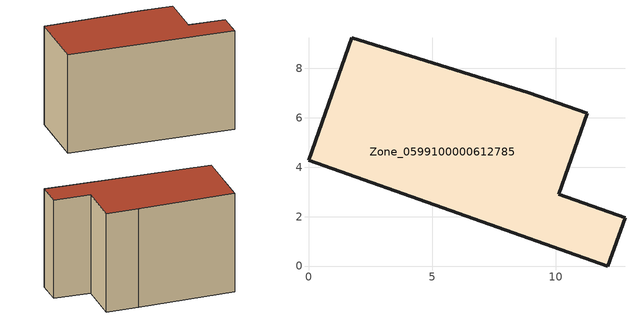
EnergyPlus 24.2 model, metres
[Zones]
Zone_0599100000612785
 floor ground (C_G): 12.81,1.96 12.12,0 0,4.29 1.75,9.23 8.92,7.01 11.28,6.18 10.12,2.91 z0.6
 wall outside (C_F): 12.12,0 12.81,1.96 10.12,2.91 11.28,6.18 8.92,7.01 1.75,9.23 0,4.29 12.12,0 z0.6:8.49
 roof outside (C_R): 8.92,7.01 1.75,9.23 0,4.29 12.12,0 12.81,1.96 10.12,2.91 11.28,6.18 z8.49
[BUILDING]
Pand.0599100000612785: North Axis=0; Terrain=City; Loads Convergence Tolerance Value=0.04; Temperature Convergence Tolerance Value=0.4; Solar Distribution=FullExterior; Maximum Number of Warmup Days=25; Minimum Number of Warmup Days=1
[Site:Location]
Rotterdam.The.Hague.AP_ZH_NLD Design_Conditions: Latitude=51.96; Longitude=4.45; Time Zone=1; Elevation=-4.5
[SITE:GROUNDTEMPERATURE:BUILDINGSURFACE]
18, 18, 18, 18, 18, 18, 18, 18, 18, 18, 18, 18
[MATERIAL] Thermal Absorptance=0.9; Solar Absorptance=0.7; Visible Absorptance=0.7
Name | Roughness | Thickness | Conductivity | Density | Specific Heat
G.TI.1975-1991 | MediumSmooth | 0.15 | 0.288461 | 540 | 1210
F.TI.1975-1991 | Rough | 0.3 | 0.230769 | 1920 | 840
R.TI.1975-1991 | MediumRough | 0.2 | 0.153846 | 1500 | 1000
[CONSTRUCTION]
C_G: G.TI.1975-1991
C_F: F.TI.1975-1991
C_R: R.TI.1975-1991
[ZONE]
Zone_0599100000612785: Type=1; Multiplier=1; Ceiling Height=Autocalculate; Volume=Autocalculate; Floor Area=autocalculate; Part of Total Floor Area=Yes
[ZONEINFILTRATION:DESIGNFLOWRATE]
Infil_Zone_0599100000612785: Zone or ZoneList or Space or SpaceList=Zone_0599100000612785; Schedule=AlwaysOn; Design Flow Rate Calculation Method=Flow/Area; Flow Rate per Floor Area=0.003; Constant Term Coefficient=1; Temperature Term Coefficient=0; Velocity Term Coefficient=0; Velocity Squared Term Coefficient=0
[HVACTEMPLATE:ZONE:IDEALLOADSAIRSYSTEM]
Zone_0599100000612785: Maximum Heating Supply Air Temperature=50; Minimum Cooling Supply Air Temperature=13; Maximum Heating Supply Air Humidity Ratio=0.0156; Minimum Cooling Supply Air Humidity Ratio=0.0077; Heating Limit=NoLimit; Cooling Limit=NoLimit; Dehumidification Control Type=ConstantSensibleHeatRatio; Cooling Sensible Heat Ratio=0.7; Dehumidification Setpoint=60; Humidification Control Type=None; Humidification Setpoint=30; Outdoor Air Method=None; Outdoor Air Flow Rate per Person=0.00944; Outdoor Air Flow Rate per Zone Floor Area=0; Outdoor Air Flow Rate per Zone=0; Demand Controlled Ventilation Type=None; Outdoor Air Economizer Type=NoEconomizer; Heat Recovery Type=None; Sensible Heat Recovery Effectiveness=0.7; Latent Heat Recovery Effectiveness=0.65
[ZONECONTROL:THERMOSTAT]
ThermostatControl_Zone_0599100000612785: Zone or ZoneList=Zone_0599100000612785; Control Type Schedule=DualSetpointControlType; Control 1=Thermostat_Zone_0599100000612785; Temperature Difference Between Cutout And Setpoint=0
[THERMOSTATSETPOINT:DUALSETPOINT]
Thermostat_Zone_0599100000612785: Heating Setpoint Temperature Schedule=HeatingSetpoint_Zone_0599100000612785; Cooling Setpoint Temperature Schedule=CoolingSetpoint_Zone_0599100000612785
[SCHEDULE:COMPACT]
HeatingSetpoint_Zone_0599100000612785: Through: 12/31, For: AllDays, Until: 24:00, 21
CoolingSetpoint_Zone_0599100000612785: Through: 12/31, For: AllDays, Until: 24:00, 24
DualSetpointControlType: Through: 12/31, For: AllDays, Until: 24:00, 4
AlwaysOn: Through: 12/31, For: AllDays, Until: 24:00, 1
